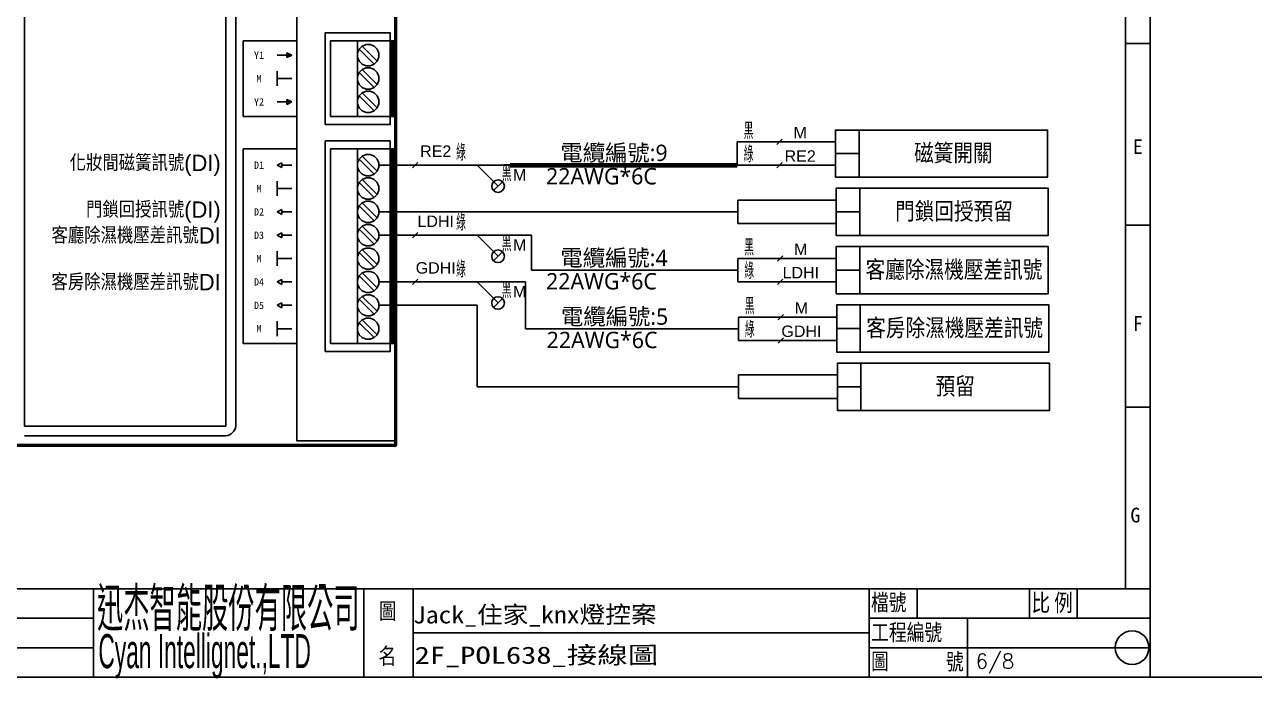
# Model space of a CAD drawing. Header units: millimetres. Extents: x 21506 to 58194, y 6783 to 13041.
# Drawn here: x 46557 to 49042, y 10238 to 11560 of the extents above; entities that cross this region are included whole.
import ezdxf
from ezdxf.enums import TextEntityAlignment as Align

# ---------------------------------------------------------------- set-up
doc = ezdxf.new("R2010")
doc.units = ezdxf.units.MM
doc.linetypes.add('DASH1', pattern=[1.5, 1, -0.5])
for name, color, linetype in [('075KW40IMRV50U03AFO80B4B5', 7, 'Continuous'), ('5', 5, 'Continuous'), ('AHU新增', 7, 'Continuous'), ('DIM', 2, 'Continuous'), ('TEXT', 11, 'Continuous')]:
    doc.layers.add(name, color=color, linetype=linetype)
doc.styles.add('chineset', font='ds1.shx', dxfattribs={"bigfont": 'chineset.shx'})
doc.styles.add('DAYUMP', font='COMPLEX', dxfattribs={"bigfont": 'LMP.SHX'})
doc.styles.get("Standard").update_dxf_attribs({"font": ''})
doc.styles.add('T2', font='simplex', dxfattribs={"bigfont": 'stsl'})
doc.styles.get('Standard').set_extended_font_data('MingLiU')

msp = doc.modelspace()

# ---------------------------------------------------------------- linework, layer by layer
at = {"color": 7}
for p, q in [((48781.857, 10419.729), (48781.856, 13041.009)), ((48831.502, 13041.009), (48831.502, 10241.005)), ((48831.502, 11521.858), (48781.857, 11521.858)), ((48831.502, 11154.482), (48781.857, 11154.482)), ((48831.502, 10787.105), (48781.857, 10787.105)), ((44823.076, 10419.729), (48831.502, 10419.729)), ((46696.748, 10419.729), (46696.748, 10241.005)), ((47242.848, 10419.729), (47242.848, 10241.005)), ((47342.139, 10419.729), (47342.139, 10241.005)), ((48263.961, 10419.729), (48263.961, 10241.005)), ((48360.535, 10419.729), (48360.535, 10360.154)), ((48587.823, 10360.155), (48587.823, 10419.729)), ((48684.398, 10419.729), (48684.398, 10360.155)), ((46696.748, 10360.154), (44823.076, 10360.154)), ((48263.961, 10360.154), (48831.502, 10360.155)), ((48462.542, 10360.154), (48462.542, 10241.005)), ((46696.748, 10300.58), (44823.076, 10300.58)), ((48263.961, 10300.58), (48831.502, 10300.58)), ((44823.076, 10241.005), (48831.502, 10241.005)), ((46696.748, 10241.005), (46724.053, 10241.005))]:
    msp.add_line(p, q, dxfattribs=at)
for p, q in [((48831.502, 13041.008), (48831.502, 10241.005)), ((48831.502, 10241.005), (48831.502, 13041.008)), ((46998.955, 11527.438), (47107.124, 11527.438)), ((46998.955, 11527.438), (46998.955, 11374.277)), ((47230.18, 11374.277), (47230.18, 11527.438)), ((47233.439, 11510.498), (47263.722, 11480.216)), ((47239.463, 11516.522), (47269.745, 11486.24)), ((47296.768, 11374.277), (47296.768, 11527.438)), ((47300.043, 11374.277), (47300.043, 11527.438)), ((47302.226, 11374.277), (47302.226, 11527.438)), ((47305.501, 11374.277), (47305.501, 11527.438)), ((47097.2, 11498.369), (47067.429, 11498.369)), ((47087.277, 11493.407), (47087.277, 11503.331)), ((47087.277, 11503.331), (47097.2, 11498.369)), ((47097.2, 11498.369), (47087.277, 11493.407)), ((47067.429, 11436.261), (47067.429, 11466.033)), ((47233.439, 11463.276), (47263.722, 11432.994)), ((47239.463, 11469.3), (47269.745, 11439.017)), ((47097.2, 11451.147), (47067.429, 11451.147)), ((47087.277, 11398.963), (47087.277, 11408.887)), ((47087.277, 11408.887), (47097.2, 11403.925)), ((47233.439, 11416.054), (47263.722, 11385.772)), ((47239.463, 11422.078), (47269.745, 11391.795)), ((47097.2, 11403.925), (47067.429, 11403.925)), ((47097.2, 11403.925), (47087.277, 11398.963)), ((46998.955, 11374.277), (47107.124, 11374.277)), ((47164.682, 11357.903), (47164.682, 11374.277)), ((47295.677, 11374.277), (47296.768, 11374.277)), ((47295.677, 11374.277), (47305.501, 11374.277)), ((47296.768, 11374.277), (47300.043, 11374.277)), ((47300.043, 11374.277), (47302.226, 11374.277)), ((48195.783, 11347.039), (48195.783, 11299.404)), ((46998.955, 11308.78), (47107.124, 11308.78)), ((46998.955, 11308.78), (46998.955, 10915.797)), ((47230.18, 10915.797), (47230.18, 11308.78)), ((47296.768, 10915.797), (47296.768, 11308.78)), ((47300.043, 10915.797), (47300.043, 11308.78)), ((47302.226, 10915.797), (47302.226, 11308.78)), ((47305.501, 10915.797), (47305.501, 11308.78)), ((47997.307, 11323.222), (47997.307, 11276)), ((47997.307, 11323.222), (48195.783, 11323.222)), ((48088.16, 11328.58), (48077.442, 11317.863)), ((47233.439, 11288.129), (47263.722, 11257.847)), ((47239.463, 11294.152), (47269.745, 11263.87)), ((47351.732, 11281.358), (47341.014, 11270.641)), ((48088.16, 11281.358), (48077.442, 11270.641)), ((48195.783, 11299.404), (48195.783, 11275.587)), ((47067.429, 11276), (47077.353, 11280.961)), ((47077.353, 11271.038), (47067.429, 11276)), ((47077.353, 11280.961), (47077.353, 11271.038)), ((47097.2, 11276), (47077.353, 11276)), ((47273.005, 11276), (47471.482, 11276)), ((47471.482, 11276), (47538.393, 11276)), ((47471.482, 11276), (47513.96, 11233.521)), ((47997.307, 11276), (48064.218, 11276)), ((47997.307, 11276), (48195.783, 11276)), ((47067.429, 11213.892), (47067.429, 11243.663)), ((47233.439, 11240.907), (47263.722, 11210.624)), ((47239.463, 11246.93), (47269.745, 11216.648)), ((47097.2, 11228.777), (47067.429, 11228.777)), ((47067.429, 11181.555), (47077.353, 11186.517)), ((47077.353, 11186.517), (47077.353, 11176.593)), ((47233.439, 11193.685), (47263.722, 11163.402)), ((47239.463, 11199.708), (47269.745, 11169.426)), ((47998.571, 11205.372), (47998.571, 11181.555)), ((47998.571, 11205.372), (48197.048, 11205.372)), ((47077.353, 11176.593), (47067.429, 11181.555)), ((47097.2, 11181.555), (47077.353, 11181.555)), ((47273.005, 11181.555), (47471.482, 11181.555)), ((47471.482, 11181.555), (47998.571, 11181.555)), ((47998.571, 11157.738), (47998.571, 11181.555)), ((48197.048, 11157.738), (47998.571, 11157.738)), ((47067.429, 11134.333), (47077.353, 11139.295)), ((47077.353, 11129.371), (47067.429, 11134.333)), ((47077.353, 11139.295), (47077.353, 11129.371)), ((47097.2, 11134.333), (47077.353, 11134.333)), ((47233.439, 11146.463), (47263.722, 11116.18)), ((47239.463, 11152.486), (47269.745, 11122.204)), ((47273.005, 11134.333), (47581.876, 11134.333)), ((47351.732, 11139.692), (47341.014, 11128.974)), ((47471.482, 11134.333), (47513.96, 11091.855)), ((47581.876, 11134.333), (47581.876, 11063.706)), ((47067.429, 11072.225), (47067.429, 11101.997)), ((47097.2, 11087.111), (47067.429, 11087.111)), ((47233.439, 11099.24), (47263.722, 11068.958)), ((47239.463, 11105.264), (47269.745, 11074.982)), ((47998.571, 11087.523), (48197.048, 11087.523)), ((47998.571, 11087.523), (47998.571, 11039.889)), ((48089.424, 11092.882), (48078.707, 11082.164)), ((47239.463, 11058.042), (47269.745, 11027.759)), ((47581.876, 11063.706), (47938.05, 11063.706)), ((47998.571, 11063.706), (47938.05, 11063.706)), ((47067.429, 11039.889), (47077.353, 11044.851)), ((47077.353, 11034.927), (47067.429, 11039.889)), ((47077.353, 11044.851), (47077.353, 11034.927)), ((47097.2, 11039.889), (47077.353, 11039.889)), ((47233.439, 11052.018), (47263.722, 11021.736)), ((47273.005, 11039.889), (47569.508, 11039.889)), ((47351.732, 11045.248), (47341.014, 11034.53)), ((47471.482, 11039.889), (47513.96, 10997.411)), ((47569.508, 11039.889), (47569.508, 10945.032)), ((48197.048, 11039.889), (47998.571, 11039.889)), ((48089.424, 11045.66), (48078.707, 11034.942)), ((47239.463, 11010.82), (47269.745, 10980.537)), ((47067.429, 10992.667), (47077.353, 10997.629)), ((47077.353, 10987.705), (47067.429, 10992.667)), ((47077.353, 10997.629), (47077.353, 10987.705)), ((47097.2, 10992.667), (47077.353, 10992.667)), ((47233.439, 11004.796), (47263.722, 10974.514)), ((47273.005, 10992.667), (47471.482, 10992.667)), ((47471.482, 10992.667), (47471.482, 10828.008)), ((47067.429, 10930.559), (47067.429, 10960.33)), ((47239.463, 10963.598), (47269.745, 10933.315)), ((47999.836, 10968.85), (48198.312, 10968.85)), ((47999.836, 10968.85), (47999.836, 10921.215)), ((48090.689, 10974.208), (48079.971, 10963.491)), ((47097.2, 10945.445), (47067.429, 10945.445)), ((47233.439, 10957.574), (47263.722, 10927.292)), ((47569.508, 10945.032), (47939.314, 10945.032)), ((47999.836, 10945.032), (47939.314, 10945.032)), ((46998.955, 10915.797), (47107.124, 10915.797)), ((47295.677, 10915.797), (47296.768, 10915.797)), ((47295.677, 10915.797), (47305.501, 10915.797)), ((47296.768, 10915.797), (47300.043, 10915.797)), ((47300.043, 10915.797), (47302.226, 10915.797)), ((48198.312, 10921.215), (47999.836, 10921.215)), ((48090.689, 10926.986), (48079.971, 10916.269)), ((47999.836, 10851.825), (48198.312, 10851.825)), ((47999.836, 10851.825), (47999.836, 10804.19)), ((47471.482, 10828.008), (47939.314, 10828.008)), ((47999.836, 10828.008), (47939.314, 10828.008)), ((48198.312, 10804.19), (47999.836, 10804.19)), ((48831.502, 10241.005), (44823.076, 10241.005)), ((48831.502, 10241.005), (49486.473, 10241.005))]:
    msp.add_line(p, q)
at = {"lineweight": 100}
msp.add_line((47538.393, 11276), (47997.307, 11276), dxfattribs=at)
at = {"color": 7, "linetype": 'DASH1'}
msp.add_line((47342.139, 10330.367), (48263.961, 10330.367), dxfattribs=at)
at = {"lineweight": 50}
msp.add_lwpolyline([(47306.593, 12495.268), (47306.593, 10708.982), (46214.974, 10708.982), (46214.974, 12495.268)], close=True, dxfattribs=at)
for points in [[(47305.601, 12485.344), (47305.601, 10718.906), (47107.124, 10718.906), (47107.124, 12485.344)], [(46557.345, 12455.573), (46557.345, 10748.677), (46964.221, 10748.677), (46964.221, 12455.573)], [(47164.682, 11357.903), (47164.682, 11543.812), (47295.677, 11543.812), (47295.677, 11357.903)], [(47175.599, 11374.277), (47175.599, 11527.438), (47306.593, 11527.438), (47306.593, 11374.277)], [(47230.18, 11494.11), (47233.439, 11486.24), (47239.463, 11480.216), (47247.333, 11476.956), (47255.852, 11476.956), (47263.722, 11480.216), (47269.745, 11486.24), (47273.005, 11494.11), (47273.005, 11502.628), (47269.745, 11510.498), (47263.722, 11516.522), (47255.852, 11519.782), (47247.333, 11519.782), (47239.463, 11516.522), (47233.439, 11510.498), (47230.18, 11502.628)], [(47230.18, 11446.888), (47233.439, 11439.017), (47239.463, 11432.994), (47247.333, 11429.734), (47255.852, 11429.734), (47263.722, 11432.994), (47269.745, 11439.017), (47273.005, 11446.888), (47273.005, 11455.406), (47269.745, 11463.276), (47263.722, 11469.3), (47255.852, 11472.56), (47247.333, 11472.56), (47239.463, 11469.3), (47233.439, 11463.276), (47230.18, 11455.406)], [(47230.18, 11399.665), (47233.439, 11391.795), (47239.463, 11385.772), (47247.333, 11382.512), (47255.852, 11382.512), (47263.722, 11385.772), (47269.745, 11391.795), (47273.005, 11399.665), (47273.005, 11408.184), (47269.745, 11416.054), (47263.722, 11422.078), (47255.852, 11425.338), (47247.333, 11425.338), (47239.463, 11422.078), (47233.439, 11416.054), (47230.18, 11408.184)], [(48243.417, 11347.039), (48195.783, 11347.039), (48195.783, 11299.404), (48243.417, 11299.404)], [(48243.417, 11347.039), (48624.492, 11347.039), (48624.492, 11251.77), (48243.417, 11251.77)], [(47164.682, 10899.423), (47164.682, 11325.154), (47295.677, 11325.154), (47295.677, 10899.423)], [(47175.599, 10915.797), (47175.599, 11308.78), (47306.593, 11308.78), (47306.593, 10915.797)], [(47230.18, 11271.74), (47233.439, 11263.87), (47239.463, 11257.847), (47247.333, 11254.587), (47255.852, 11254.587), (47263.722, 11257.847), (47269.745, 11263.87), (47273.005, 11271.74), (47273.005, 11280.259), (47269.745, 11288.129), (47263.722, 11294.152), (47255.852, 11297.412), (47247.333, 11297.412), (47239.463, 11294.152), (47233.439, 11288.129), (47230.18, 11280.259)], [(48243.417, 11299.404), (48195.783, 11299.404), (48195.783, 11251.77), (48243.417, 11251.77)], [(47230.18, 11224.518), (47233.439, 11216.648), (47239.463, 11210.624), (47247.333, 11207.365), (47255.852, 11207.365), (47263.722, 11210.624), (47269.745, 11216.648), (47273.005, 11224.518), (47273.005, 11233.037), (47269.745, 11240.907), (47263.722, 11246.93), (47255.852, 11250.19), (47247.333, 11250.19), (47239.463, 11246.93), (47233.439, 11240.907), (47230.18, 11233.037)], [(48244.682, 11229.19), (48197.048, 11229.19), (48197.048, 11181.555), (48244.682, 11181.555)], [(48244.682, 11229.19), (48625.756, 11229.19), (48625.756, 11133.921), (48244.682, 11133.921)], [(47230.18, 11177.296), (47233.439, 11169.426), (47239.463, 11163.402), (47247.333, 11160.142), (47255.852, 11160.142), (47263.722, 11163.402), (47269.745, 11169.426), (47273.005, 11177.296), (47273.005, 11185.815), (47269.745, 11193.685), (47263.722, 11199.708), (47255.852, 11202.968), (47247.333, 11202.968), (47239.463, 11199.708), (47233.439, 11193.685), (47230.18, 11185.815)], [(48244.682, 11181.555), (48197.048, 11181.555), (48197.048, 11133.921), (48244.682, 11133.921)], [(47230.18, 11130.074), (47233.439, 11122.204), (47239.463, 11116.18), (47247.333, 11112.92), (47255.852, 11112.92), (47263.722, 11116.18), (47269.745, 11122.204), (47273.005, 11130.074), (47273.005, 11138.592), (47269.745, 11146.463), (47263.722, 11152.486), (47255.852, 11155.746), (47247.333, 11155.746), (47239.463, 11152.486), (47233.439, 11146.463), (47230.18, 11138.592)], [(47230.18, 11082.852), (47233.439, 11074.982), (47239.463, 11068.958), (47247.333, 11065.698), (47255.852, 11065.698), (47263.722, 11068.958), (47269.745, 11074.982), (47273.005, 11082.852), (47273.005, 11091.37), (47269.745, 11099.24), (47263.722, 11105.264), (47255.852, 11108.524), (47247.333, 11108.524), (47239.463, 11105.264), (47233.439, 11099.24), (47230.18, 11091.37)], [(48244.682, 11111.34), (48197.048, 11111.34), (48197.048, 11063.706), (48244.682, 11063.706)], [(48244.682, 11111.34), (48625.756, 11111.34), (48625.756, 11016.072), (48244.682, 11016.072)], [(47230.18, 11035.63), (47233.439, 11027.759), (47239.463, 11021.736), (47247.333, 11018.476), (47255.852, 11018.476), (47263.722, 11021.736), (47269.745, 11027.759), (47273.005, 11035.63), (47273.005, 11044.148), (47269.745, 11052.018), (47263.722, 11058.042), (47255.852, 11061.302), (47247.333, 11061.302), (47239.463, 11058.042), (47233.439, 11052.018), (47230.18, 11044.148)], [(48244.682, 11063.706), (48197.048, 11063.706), (48197.048, 11016.072), (48244.682, 11016.072)], [(47230.18, 10988.407), (47233.439, 10980.537), (47239.463, 10974.514), (47247.333, 10971.254), (47255.852, 10971.254), (47263.722, 10974.514), (47269.745, 10980.537), (47273.005, 10988.407), (47273.005, 10996.926), (47269.745, 11004.796), (47263.722, 11010.82), (47255.852, 11014.08), (47247.333, 11014.08), (47239.463, 11010.82), (47233.439, 11004.796), (47230.18, 10996.926)], [(48245.946, 10993.491), (48198.312, 10993.491), (48198.312, 10945.857), (48245.946, 10945.857)], [(48245.946, 10993.491), (48627.021, 10993.491), (48627.021, 10898.223), (48245.946, 10898.223)], [(47230.18, 10941.185), (47233.439, 10933.315), (47239.463, 10927.292), (47247.333, 10924.032), (47255.852, 10924.032), (47263.722, 10927.292), (47269.745, 10933.315), (47273.005, 10941.185), (47273.005, 10949.704), (47269.745, 10957.574), (47263.722, 10963.598), (47255.852, 10966.858), (47247.333, 10966.858), (47239.463, 10963.598), (47233.439, 10957.574), (47230.18, 10949.704)], [(48245.946, 10945.857), (48198.312, 10945.857), (48198.312, 10898.223), (48245.946, 10898.223)], [(48247.211, 10875.642), (48199.576, 10875.642), (48199.576, 10828.008), (48247.211, 10828.008)], [(48247.211, 10875.642), (48628.285, 10875.642), (48628.285, 10780.373), (48247.211, 10780.373)], [(48247.211, 10828.008), (48199.576, 10828.008), (48199.576, 10780.373), (48247.211, 10780.373)]]:
    msp.add_lwpolyline(points, close=True)
for points in [[(46984.069, 10748.677), (46984.069, 12455.573)], [(46557.345, 10728.829), (46964.221, 10728.829)]]:
    msp.add_lwpolyline(points)
msp.add_arc((46961.745, 10751.153), 22.461, 276.329849, 353.670151)
for p in [(47092.239, 11498.369), (47092.239, 11403.925)]:
    msp.add_point(p)
for points in [[(47097.2, 11498.369), (47087.277, 11493.407), (47087.277, 11503.331), (47097.2, 11498.369)], [(47097.2, 11403.925), (47087.277, 11398.963), (47087.277, 11408.887), (47097.2, 11403.925)], [(47067.429, 11276), (47077.353, 11280.961), (47077.353, 11271.038), (47067.429, 11276)], [(47067.429, 11181.555), (47077.353, 11186.517), (47077.353, 11176.593), (47067.429, 11181.555)], [(47067.429, 11134.333), (47077.353, 11139.295), (47077.353, 11129.371), (47067.429, 11134.333)], [(47067.429, 11039.889), (47077.353, 11044.851), (47077.353, 11034.927), (47067.429, 11039.889)], [(47067.429, 10992.667), (47077.353, 10997.629), (47077.353, 10987.705), (47067.429, 10992.667)]]:
    msp.add_solid(points)
at = {"layer": '075KW40IMRV50U03AFO80B4B5', "color": 0}
msp.add_circle((48795.115, 10300.58), 34.075, dxfattribs=at)
at = {"layer": 'DIM', "color": 0}
for p, q in [((47522.954, 11242.516), (47504.965, 11224.527)), ((47522.954, 11100.85), (47504.965, 11082.86)), ((47522.954, 11006.406), (47504.965, 10988.416))]:
    msp.add_line(p, q, dxfattribs=at)
for centre in [(47513.96, 11233.521), (47513.96, 11091.855), (47513.96, 10997.411)]:
    msp.add_circle(centre, 12.72, dxfattribs=at)

# ---------------------------------------------------------------- texts
for s, height, p in [('Y1', 14.8857, (47030.933, 11498.369)), ('M', 14.886, (47030.933, 11451.147)), ('Y2', 14.8857, (47030.933, 11403.925)), ('D1', 14.8857, (47030.933, 11276)), ('M', 14.886, (47030.933, 11228.777)), ('D2', 14.8857, (47030.933, 11181.555)), ('D3', 14.8857, (47030.933, 11134.333)), ('M', 14.886, (47030.933, 11087.111)), ('D4', 14.8857, (47030.933, 11039.889)), ('D5', 14.8857, (47030.933, 10992.667)), ('M', 14.886, (47030.933, 10945.445))]:
    msp.add_text(s, height=height).set_placement(p, align=Align.MIDDLE_CENTER)
at = {"color": 7, "oblique": 360, "width": 1}
msp.add_text('E', height=29.787, rotation=0.000118, dxfattribs=at).set_placement((48806.679, 11313.347), align=Align.MIDDLE)
at = {"color": 7, "width": 1}
for s, p in [('F', (48806.679, 10955.9)), ('G', (48801.715, 10568.665))]:
    msp.add_text(s, height=29.787, rotation=0.000118, dxfattribs=at).set_placement(p, align=Align.MIDDLE)
at = {"color": 7, "style": 'T2', "width": 1}
for s, height, p in [('檔號', 37.7305, (48267.563, 10371.889)), ('比', 39.716, (48591.727, 10370.231)), ('例', 39.716, (48637.695, 10370.231)), ('工程編號', 37.7305, (48267.91, 10311.304)), ('名', 37.731, (47272.624, 10263.5)), ('圖', 37.731, (48267.71, 10252.681))]:
    msp.add_text(s, height=height, rotation=0.000118, dxfattribs=at).set_placement(p)
at = {"color": 7, "style": 'T2', "oblique": 360, "width": 1}
for s, p in [('圖', (47273.008, 10354.371)), ('號', (48419.056, 10251.913))]:
    msp.add_text(s, height=37.731, rotation=0.000118, dxfattribs=at).set_placement(p)
at = {"color": 7}
for s, width, p, p2 in [('Jack_住家_knx燈控案', 1.000741, (47342.139, 10349.552), (47834.356, 10350.302)), ('2F_POL638_接線圖', 1.18838, (47345.503, 10267.686), (47837.72, 10268.436))]:
    msp.add_text(s, height=34.78567, rotation=0.08732, dxfattribs=dict(at, width=width)).set_placement(p, p2, align=Align.FIT)
at = {"color": 7, "style": 'T2'}
msp.add_text('6/8', height=29.4737, rotation=0.000118, dxfattribs=at).set_placement((48478.807, 10258.467))
for s, insert, char_height, width, attachment_point in [('{\\fArial|b0|i0|c186|p34;M}', (48124.435, 11341.675), 23.15556, 38.97315, 5), ('{\\fArial|b0|i0|c186|p34;RE2}', (47388.007, 11304.268), 23.15556, 38.97315, 5), ('{\\fMicrosoft JhengHei|b0|i0|c136|p34;電纜編號:9}', (47639.918, 11299.095), 33.07937, 330.79371, 4), ('{\\fArial|b0|i0|c186|p34;RE2}', (48124.435, 11294.453), 23.15556, 38.97315, 5), ('{\\fMicrosoft JhengHei|b0|i0|c136|p34;22AWG*6C}', (47610.968, 11253.408), 33.07937, 330.79371, 4), ('{\\fArial|b0|i0|c186|p34;LDHI}', (47388.007, 11162.602), 23.15556, 38.97315, 5), ('{\\fMicrosoft JhengHei|b0|i0|c136|p34;電纜編號:4}', (47639.918, 11086.802), 33.07937, 330.79371, 4), ('{\\fArial|b0|i0|c186|p34;M}', (48125.699, 11105.977), 23.15556, 38.97315, 5), ('{\\fArial|b0|i0|c186|p34;GDHI}', (47388.007, 11068.157), 23.15556, 38.97315, 5), ('{\\fMicrosoft JhengHei|b0|i0|c136|p34;22AWG*6C}', (47610.968, 11041.114), 33.07937, 330.79371, 4), ('{\\fArial|b0|i0|c186|p34;LDHI}', (48125.699, 11058.754), 23.15556, 38.97315, 5), ('{\\fMicrosoft JhengHei|b0|i0|c136|p34;電纜編號:5}', (47641.182, 10968.128), 33.07937, 330.79371, 4), ('{\\fArial|b0|i0|c186|p34;M}', (48126.963, 10987.303), 23.15556, 38.97315, 5), ('{\\fMicrosoft JhengHei|b0|i0|c136|p34;22AWG*6C}', (47612.232, 10922.44), 33.07937, 330.79371, 4), ('{\\fArial|b0|i0|c186|p34;GDHI}', (48126.963, 10940.081), 23.15556, 38.97315, 5)]:
    msp.add_mtext(s, dxfattribs=dict(insert=insert, char_height=char_height, width=width, attachment_point=attachment_point))
at = {"char_height": 39.6952, "width": 359.84149, "attachment_point": 5, "style": 'chineset'}
for s, insert in [('磁簧開關', (48433.955, 11299.404)), ('門鎖回授預留', (48435.219, 11181.555)), ('客廳除濕機壓差訊號', (48435.219, 11063.706)), ('客房除濕機壓差訊號', (48436.483, 10945.857)), ('預留', (48437.748, 10828.008))]:
    msp.add_mtext(s, dxfattribs=dict(at, insert=insert))
at = {"color": 1, "char_height": 23.15556, "width": 38.97315, "attachment_point": 5}
for insert in [(47557.663, 11256.397), (47557.663, 11114.731), (47557.663, 11020.286)]:
    msp.add_mtext('{\\fArial|b0|i0|c186|p34;M}', dxfattribs=dict(at, insert=insert))
at = {"layer": '5', "color": 0, "style": 'DAYUMP', "width": 0.5}
for s, p in [('黑', (48010.248, 11345.518)), ('綠', (47429.324, 11301.748)), ('綠', (48010.248, 11298.296)), ('黑', (47521.769, 11259.742)), ('綠', (47429.324, 11160.081)), ('黑', (47521.769, 11118.076)), ('黑', (48011.512, 11109.82)), ('綠', (47429.324, 11065.637)), ('綠', (48011.512, 11062.597)), ('黑', (47521.769, 11023.632)), ('黑', (48012.777, 10991.146)), ('綠', (48012.777, 10943.924))]:
    msp.add_text(s, height=32.749, dxfattribs=at).set_placement(p, align=Align.MIDDLE_LEFT)
at = {"layer": 'AHU新增', "color": 7, "char_height": 33.07937, "attachment_point": 6}
for s, insert, width in [('{\\Fds1.shx,chineset.shx|c136;化妝間磁簧訊號(DI)}', (46953.588, 11275.596), 357.35371), ('{\\Fds1.shx,chineset.shx|c136;門鎖回授訊號(DI)}', (46953.588, 11181.151), 357.35371), ('{\\Fds1.shx,chineset.shx|c136;客廳除濕機壓差訊號DI}', (46953.588, 11133.929), 396.24326), ('{\\Fds1.shx,chineset.shx|c136;客房除濕機壓差訊號DI}', (46953.588, 11039.485), 396.24326)]:
    msp.add_mtext(s, dxfattribs=dict(at, insert=insert, width=width))
at = {"layer": 'TEXT', "color": 7, "style": 'chineset'}
for s, height, width, p in [('迅杰智能股份有限公司', 88.4212, 0.6, (46703.642, 10334.061)), ('Cyan Intellignet.,LTD', 68.77201, 0.5, (46706.42, 10259.175))]:
    msp.add_text(s, height=height, rotation=0.000118, dxfattribs=dict(at, width=width)).set_placement(p)

doc.saveas('drawing.dxf')
